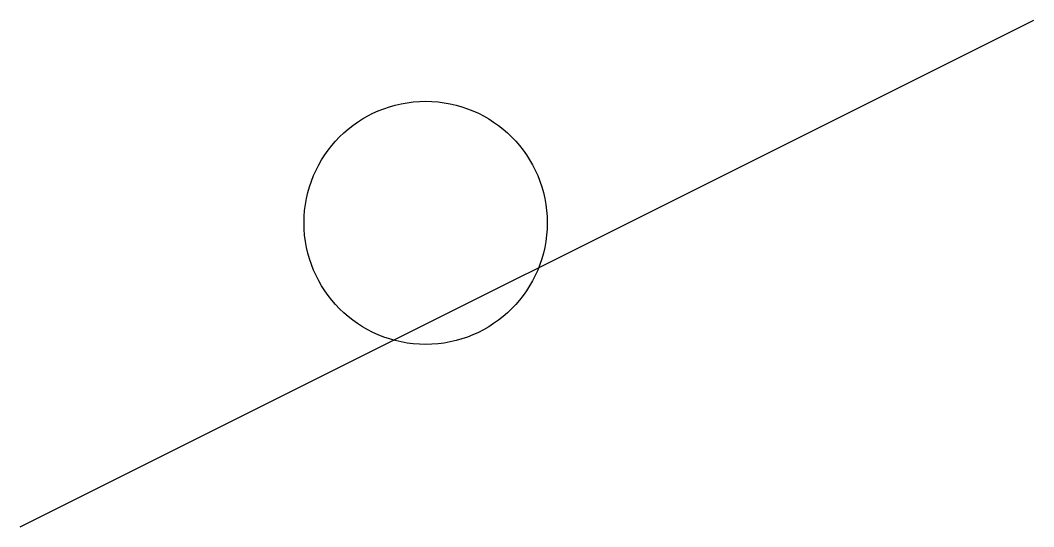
# Model space of a CAD drawing. Extents: x 0 to 100, y 0 to 50.
import ezdxf

# ---------------------------------------------------------------- set-up
doc = ezdxf.new("R2010")
doc.units = 0
doc.layers.get('0').update_dxf_attribs({"linetype": 'CONTINUOUS'})
doc.layers.add('FROZEN_PROBE', color=7, linetype='CONTINUOUS')

msp = doc.modelspace()

# ---------------------------------------------------------------- linework, layer by layer
msp.add_line((0, 0), (100, 50))
at = {"layer": 'FROZEN_PROBE'}
msp.add_circle((40, 30), 12, dxfattribs=at)

doc.saveas('drawing.dxf')
